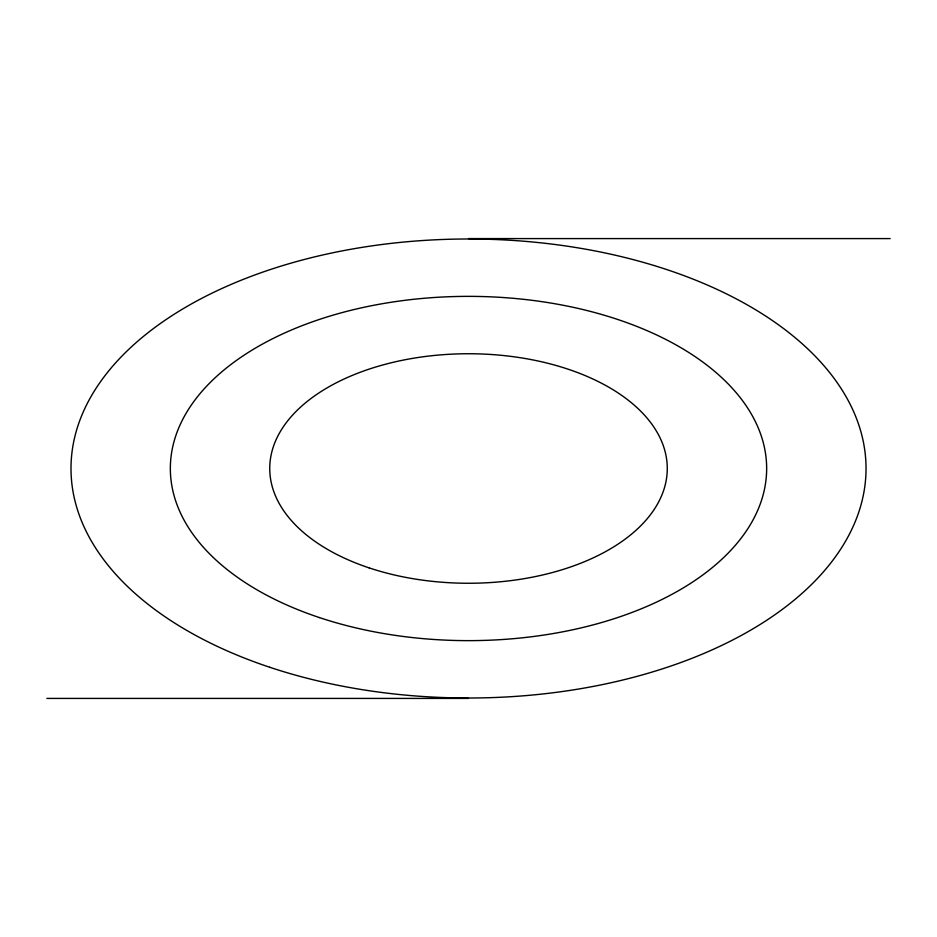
<?xml version="1.0" encoding="UTF-8"?>
<svg xmlns="http://www.w3.org/2000/svg" width="937" height="937" viewBox="0 0 937 937"><rect width="100%" height="100%" fill="white"/><g stroke="black" fill="none" stroke-linecap="round" stroke-linejoin="round"><path stroke-width="1.41" d="M468.5 238.584L890.15 238.584M46.85 698.416L468.5 698.416M319.423 617.577A298.153 172.139 0 0 0 766.653 468.5A298.153 172.139 0 0 0 319.423 319.423A298.153 172.139 0 0 0 319.423 617.577M269.739 667.261A397.534 229.518 0 0 0 866.034 468.5A397.534 229.518 0 0 0 269.739 269.739A397.534 229.518 0 0 0 269.739 667.261M369.119 567.881A198.773 114.759 0 0 0 667.273 468.5A198.773 114.759 0 0 0 369.119 369.119A198.773 114.759 0 0 0 369.119 567.881"/></g></svg>
